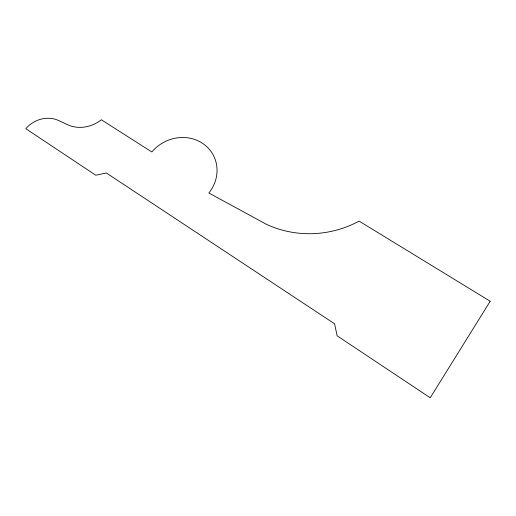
<?xml version="1.0" encoding="UTF-8"?>
<svg xmlns="http://www.w3.org/2000/svg" width="516" height="516" viewBox="0 0 516 516"><rect width="100%" height="100%" fill="white"/><g stroke="black" fill="none" stroke-linecap="round" stroke-linejoin="round"><path stroke-width="0.77" d="M490.2 301.26L430.228 397.765L337.154 335.845L334.574 323.803L106.38 172.983L95.731 175.227L25.8 128.703A26.935 23.465 -36.9 0 1 58.224 120.389L67.66 124.756A31.366 27.29 -31.7 0 0 101.342 119.764L151.852 151.968A37.636 34.624 -28.7 0 1 203.594 144.054A37.636 34.624 -28.7 0 1 208.877 193.003L266.069 224.138A96.666 89.126 -8.4 0 0 359.078 221.093L490.2 301.26"/></g></svg>
